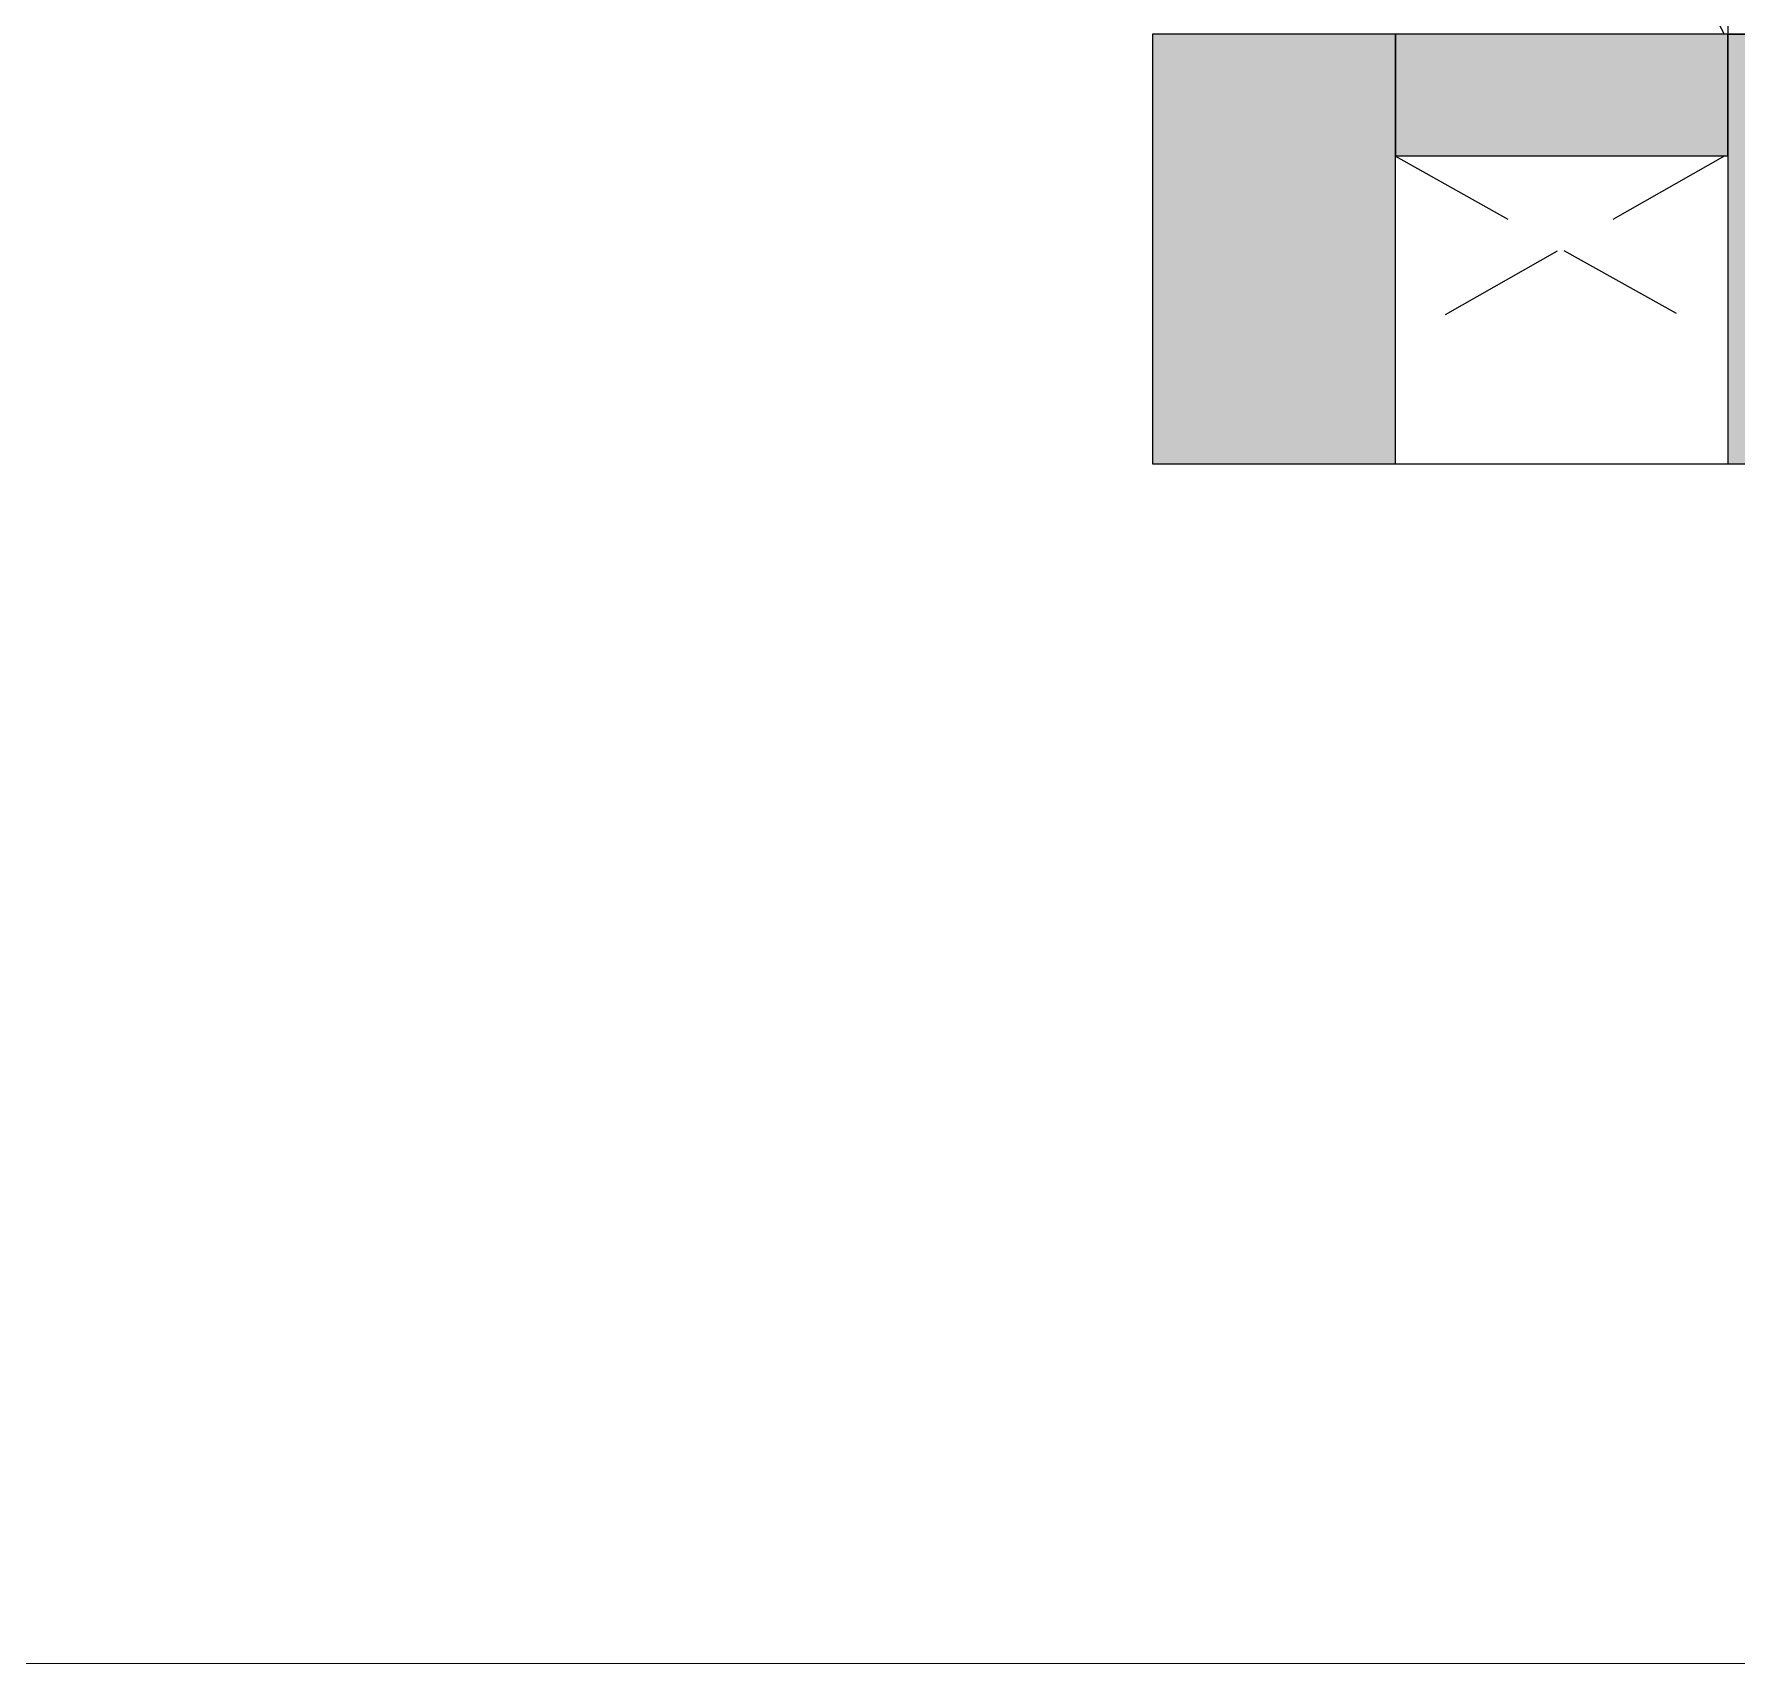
# Model space of a CAD drawing. Header units: millimetres. Extents: x 307301 to 459443, y -2888111 to -2805601.
# Drawn here: x 442187 to 446390, y -2888111 to -2884090 of the extents above; entities that cross this region are included whole.
import ezdxf

# ---------------------------------------------------------------- set-up
doc = ezdxf.new("R2010")
doc.units = ezdxf.units.MM
doc.header["$LTSCALE"] = 10
doc.header["$MEASUREMENT"] = 0
doc.linetypes.add('DASHED', pattern=[19.05, 12.7, -6.35])
doc.linetypes.add('HIDDEN', pattern=[9.525, 6.35, -3.175])
for name, color, linetype in [('COL', 2, 'Continuous'), ('PDA FURNITURE', 6, 'Continuous'), ('WALL - PDA', 1, 'Continuous')]:
    doc.layers.add(name, color=color, linetype=linetype)
for name, color, linetype, lineweight in [('COLUMN HATCH', 252, 'Continuous', 5), ('DOTTED', 7, 'DASHED', 5), ('ELEV', 143, 'Continuous', 9), ('HATCH WALL', 8, 'Continuous', 0), ('WIN', 5, 'Continuous', 9)]:
    doc.layers.add(name, color=color, linetype=linetype, lineweight=lineweight)

# ---------------------------------------------------------------- blocks, each defined once
blk = doc.blocks.new('*U33')
at = {"layer": 'WIN'}
for p, q in [((6756.6, -264052.8), (8486.6, -264052.8)), ((6756.6, -264102.8), (8486.6, -264102.8))]:
    blk.add_line(p, q, dxfattribs=at)
blk.add_lwpolyline([(6756.6, -264002.8), (8486.6, -264002.8), (8486.6, -264152.8), (6756.6, -264152.8)], close=True, dxfattribs=at)
blk = doc.blocks.new('A$C9a3b0c70')
at = {"layer": 'COLUMN HATCH'}
h = blk.add_hatch(color=252, dxfattribs=at)
h.dxf.hatch_style = 1
h.paths.add_polyline_path([(11279.9, 24712.3), (10679.9, 24712.3), (10679.9, 23652.3), (11279.9, 23652.3)])
at = {"layer": 'HATCH WALL'}
for points in [[(12250, 23652.3), (12100, 23652.3), (12100, 24712.3), (12250, 24712.3)], [(12100, 23652.3), (11279.9, 23652.3), (11279.9, 23952.3), (12100, 23952.3)]]:
    blk.add_hatch(color=7, dxfattribs=at).paths.add_polyline_path(points)
at = {"layer": 'COL'}
blk.add_lwpolyline([(10679.9, 24712.3), (11279.9, 24712.3), (11279.9, 23652.3), (10679.9, 23652.3)], close=True, dxfattribs=at)
at = {"layer": 'DOTTED', "color": 8, "linetype": 'HIDDEN', "ltscale": 5}
for p, q in [((11279.9, 23953.9), (12100, 24412.2)), ((12092.3, 23952.3), (11285.4, 24412.2)), ((12090.9, 23652.3), (11264.9, 21922.7))]:
    blk.add_line(p, q, dxfattribs=at)
at = {"layer": 'WALL - PDA', "elevation": 0.1}
blk.add_lwpolyline([(12250, 23652.3), (12100, 23652.3), (12100, 24712.3), (12250, 24712.3)], close=True, dxfattribs=at)
at = {"layer": 'WALL - PDA'}
blk.add_lwpolyline([(12100, 23652.3), (11279.9, 23652.3), (11279.9, 23952.3), (12100, 23952.3)], close=True, dxfattribs=at)

msp = doc.modelspace()

# ---------------------------------------------------------------- linework, layer by layer
at = {"layer": 'ELEV', "ltscale": 50, "elevation": 0, "flags": 128}
msp.add_lwpolyline([(445547.5, -2885150), (446367.5, -2885150)], dxfattribs=at)
at = {"layer": 'PDA FURNITURE', "color": 8, "linetype": 'HIDDEN', "ltscale": 10, "const_width": 2}
msp.add_lwpolyline([(436815.2, -2864894.4), (459441.6, -2864894.4), (459441.6, -2888110.5), (436815.2, -2888110.5)], close=True, dxfattribs=at)

# ---------------------------------------------------------------- block references
at = {"xscale": -1}
for name, p, rotation in [('A$C9a3b0c70', (434267.6, -2860437.7), 180), ('*U33', (710520.3, -2890846.6), 270)]:
    msp.add_blockref(name, p, dxfattribs=dict(at, rotation=rotation))

doc.saveas('drawing.dxf')
